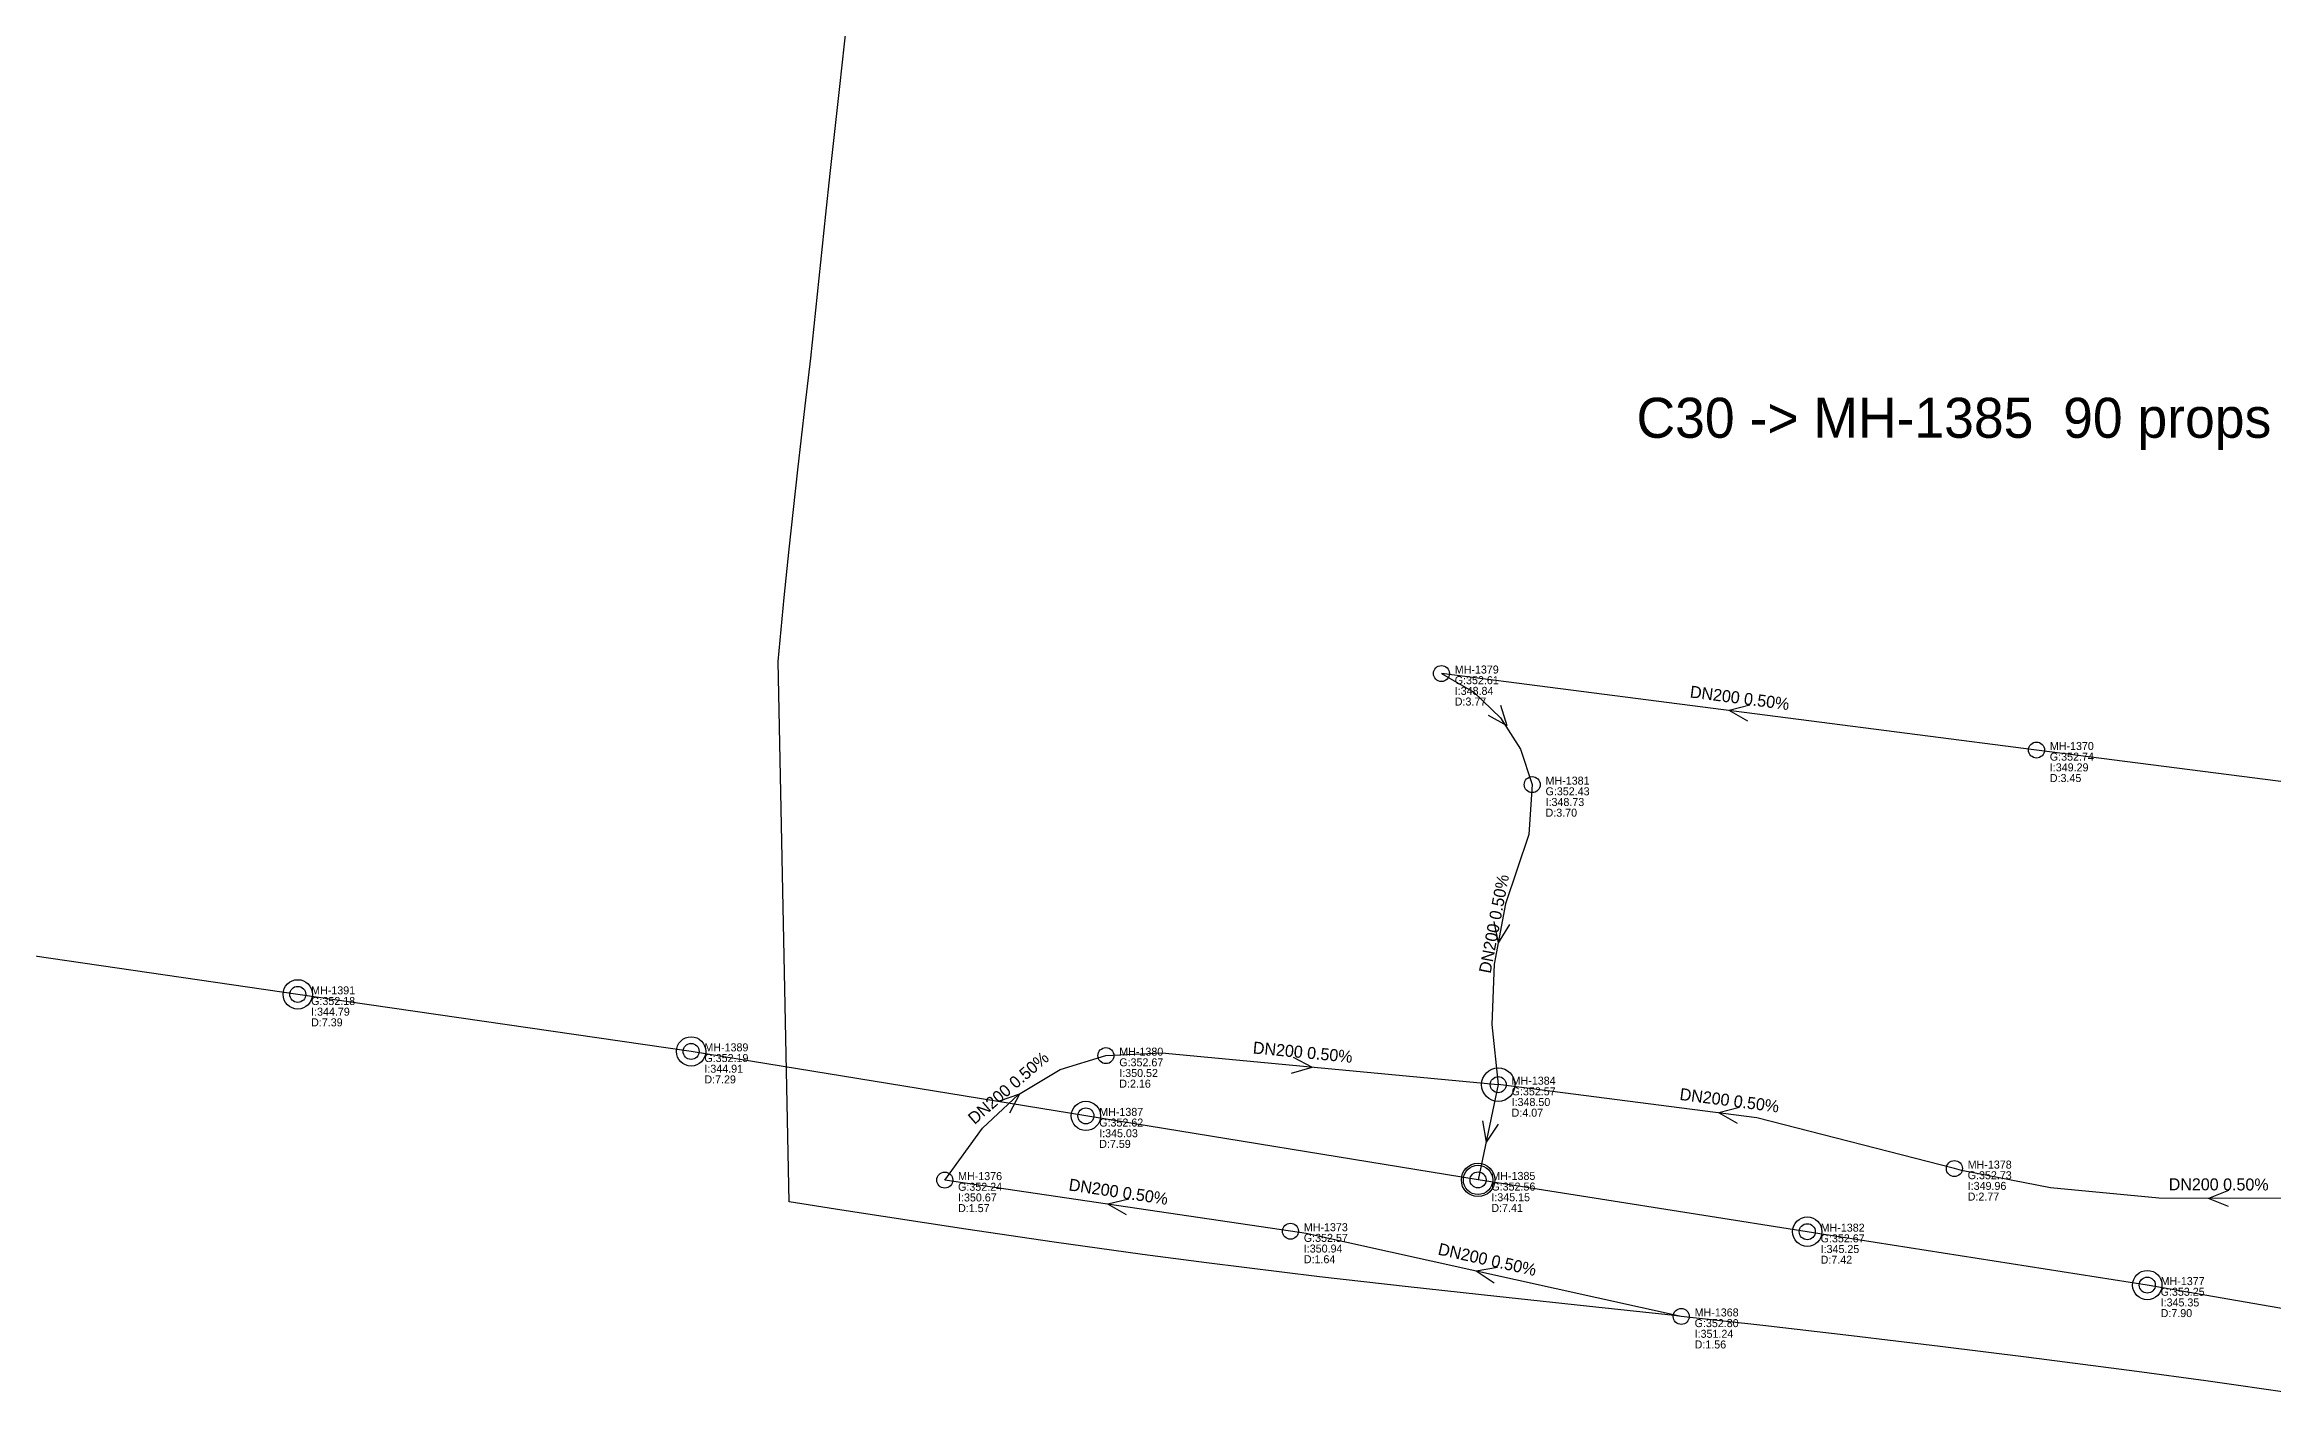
# Model space of a CAD drawing. Header units: metres. Extents: x 449149 to 451990, y 2566737 to 2570847.
# Drawn here: x 449803.2 to 450137.3, y 2567589.5 to 2567791.7 of the extents above; entities that cross this region are included whole.
import ezdxf
from ezdxf.enums import TextEntityAlignment as Align

# ---------------------------------------------------------------- set-up
doc = ezdxf.new("R2010")
doc.units = ezdxf.units.M
for name, color, linetype in [('SEW-CATCHMENT', 4, 'Continuous'), ('SEW-CATCHMENT-LABEL', 4, 'Continuous'), ('SEW-DROP', 6, 'Continuous'), ('SEW-LABEL', 2, 'Continuous'), ('SEW-MAIN-PIPE', 5, 'Continuous'), ('SEW-MH', 7, 'Continuous'), ('SEW-MH-LABEL', 8, 'Continuous'), ('SEW-PIPE-DN200', 3, 'Continuous'), ('SEW-TRUNK-MH', 7, 'Continuous')]:
    doc.layers.add(name, color=color, linetype=linetype)

msp = doc.modelspace()

# ---------------------------------------------------------------- linework, layer by layer
at = {"layer": 'SEW-CATCHMENT'}
msp.add_lwpolyline([(450140.59, 2567589.48), (450127.34, 2567591.38), (450117.01, 2567592.78), (450100.79, 2567594.88), (450087.51, 2567596.53), (450074.22, 2567598.12), (450060.92, 2567599.65), (450048.67, 2567601.02), (450047.62, 2567601.14), (450035.87, 2567602.43), (450021.01, 2567604.03), (450007.7, 2567605.48), (449994.4, 2567606.98), (449977.47, 2567609.04), (449967.84, 2567610.3), (449954.58, 2567612.15), (449941.34, 2567614.09), (449922.76, 2567616.95), (449914.88, 2567618.2), (449913.19, 2567699.21), (449914.12, 2567708.8), (449914.86, 2567716.06), (449916.18, 2567727.96), (449917.28, 2567737.54), (449918.09, 2567744.7), (449919.36, 2567756.69), (449920.35, 2567766.28), (449921, 2567772.38), (449922.44, 2567785.44), (449923.52, 2567795.01)], dxfattribs=at)
at = {"layer": 'SEW-DROP'}
for centre in [(450021.22, 2567635.77), (450021.22, 2567635.77), (450018.18, 2567621.49)]:
    msp.add_circle(centre, 2.5, dxfattribs=at)
at = {"layer": 'SEW-LABEL'}
for p, q in [((450021.55, 2567692.69), (450022.52, 2567689.61)), ((450058.96, 2567692.67), (450055.83, 2567691.86)), ((450019.69, 2567691.17), (450022.52, 2567689.61)), ((450058.66, 2567690.29), (450055.83, 2567691.86)), ((450020.56, 2567660.22), (450021.18, 2567657.05)), ((450022.92, 2567659.77), (450021.18, 2567657.05)), ((449990.43, 2567639.89), (449993.3, 2567638.41)), ((449990.2, 2567637.5), (449993.3, 2567638.41)), ((449946.4, 2567633.35), (449949.46, 2567634.4)), ((449947.97, 2567631.53), (449949.46, 2567634.4)), ((450057.42, 2567632.33), (450054.29, 2567631.53)), ((450018.84, 2567630.34), (450019.39, 2567627.16)), ((450021.18, 2567629.84), (450019.39, 2567627.16)), ((450057.11, 2567629.95), (450054.29, 2567631.53)), ((449965.78, 2567618.6), (449962.63, 2567617.85)), ((450130.77, 2567619.91), (450127.77, 2567618.72)), ((450130.76, 2567617.51), (450127.77, 2567618.72)), ((449965.43, 2567616.23), (449962.63, 2567617.85)), ((450021.1, 2567608.34), (450017.91, 2567607.82)), ((450020.58, 2567606), (450017.91, 2567607.82))]:
    msp.add_line(p, q, dxfattribs=at)
at = {"layer": 'SEW-MAIN-PIPE'}
for points in [[(449841.15, 2567649.31), (449781.77, 2567657.91)], [(449900.14, 2567640.76), (449841.15, 2567649.31)], [(449959.36, 2567631.09), (449900.14, 2567640.76), (449900.14, 2567640.76)], [(450018.18, 2567621.49), (449959.36, 2567631.09)], [(450067.57, 2567613.73), (450018.18, 2567621.49)], [(450118.57, 2567605.72), (450067.57, 2567613.73)], [(450167.83, 2567597.14), (450118.57, 2567605.72)]]:
    msp.add_lwpolyline(points, dxfattribs=at)
at = {"layer": 'SEW-MH'}
for centre in [(450012.69, 2567697.41), (450101.95, 2567685.94), (450026.31, 2567680.75), (449841.15, 2567649.31), (449900.14, 2567640.76), (449962.37, 2567640.12), (450021.22, 2567635.77), (449959.36, 2567631.09), (449938.19, 2567621.46), (450018.18, 2567621.49), (450089.63, 2567623.19), (449990.05, 2567613.8), (450067.57, 2567613.73), (450118.57, 2567605.72), (450048.67, 2567601.02)]:
    msp.add_circle(centre, 1.2, dxfattribs=at)
at = {"layer": 'SEW-PIPE-DN200'}
for points in [[(450012.69, 2567697.41), (450017.54, 2567694.63), (450021.57, 2567690.77), (450024.55, 2567686.05), (450026.31, 2567680.75)], [(450101.95, 2567685.94), (450012.69, 2567697.41)], [(450188.12, 2567674.86), (450101.95, 2567685.94)], [(450026.31, 2567680.75), (450026.31, 2567680.75), (450025.78, 2567673.26), (450022.28, 2567662.86), (450020.58, 2567653.86), (450020.23, 2567644.79), (450021.22, 2567635.77)], [(449938.19, 2567621.46), (449943.83, 2567629.23), (449949.25, 2567634.29), (449955.48, 2567638.06), (449962.37, 2567640.12)], [(449962.37, 2567640.12), (449962.37, 2567640.12), (449970.75, 2567640.55), (450021.22, 2567635.77)], [(450021.22, 2567635.77), (450018.18, 2567621.49)], [(450089.63, 2567623.19), (450060.01, 2567630.79), (450021.22, 2567635.77)], [(450168.89, 2567614.18), (450168.89, 2567614.18), (450142.23, 2567618.68), (450120.31, 2567618.74), (450104.04, 2567620.3), (450090.69, 2567622.92), (450089.63, 2567623.19)], [(449990.05, 2567613.8), (449938.19, 2567621.46)], [(450048.67, 2567601.02), (449992.41, 2567613.45), (449990.05, 2567613.8)]]:
    msp.add_lwpolyline(points, dxfattribs=at)
at = {"layer": 'SEW-TRUNK-MH'}
for centre in [(449841.15, 2567649.31), (449900.14, 2567640.76), (449959.36, 2567631.09), (450018.18, 2567621.49), (450067.57, 2567613.73), (450118.57, 2567605.72)]:
    msp.add_circle(centre, 2.2, dxfattribs=at)

# ---------------------------------------------------------------- texts
at = {"layer": 'SEW-CATCHMENT-LABEL'}
msp.add_text('C30 -> MH-1385  90 props', height=6, dxfattribs=at).set_placement((450089.56, 2567732.75), align=Align.CENTER)
at = {"layer": 'SEW-LABEL'}
for rotation, p in [(352.6774, (450057.32, 2567692.87)), (79.2695, (450021.46, 2567659.72)), (-5.414, (449991.81, 2567639.75)), (40.887, (449948.32, 2567634.62)), (352.6923, (450055.78, 2567632.54)), (351.5926, (449964.12, 2567618.83)), (359.8445, (450129.27, 2567619.92)), (347.5421, (450019.38, 2567608.69))]:
    msp.add_text('DN200 0.50%', height=1.8, rotation=rotation, dxfattribs=at).set_placement(p, align=Align.CENTER)
at = {"layer": 'SEW-MH-LABEL'}
for s, p in [('G:352.61', (450014.69, 2567695.81)), ('MH-1379', (450014.69, 2567697.41)), ('I:348.84', (450014.69, 2567694.21)), ('D:3.77', (450014.69, 2567692.61)), ('G:352.74', (450103.95, 2567684.34)), ('MH-1370', (450103.95, 2567685.94)), ('D:3.45', (450103.95, 2567681.14)), ('I:349.29', (450103.95, 2567682.74)), ('G:352.43', (450028.31, 2567679.15)), ('MH-1381', (450028.31, 2567680.75)), ('I:348.73', (450028.31, 2567677.55)), ('D:3.70', (450028.31, 2567675.95)), ('G:352.18', (449843.15, 2567647.71)), ('MH-1391', (449843.15, 2567649.31)), ('D:7.39', (449843.15, 2567644.51)), ('I:344.79', (449843.15, 2567646.11)), ('MH-1389', (449902.14, 2567640.76)), ('G:352.19', (449902.14, 2567639.16)), ('I:344.91', (449902.14, 2567637.56)), ('G:352.67', (449964.37, 2567638.52)), ('MH-1380', (449964.37, 2567640.12)), ('D:7.29', (449902.14, 2567635.96)), ('D:2.16', (449964.37, 2567635.32)), ('I:350.52', (449964.37, 2567636.92)), ('G:352.57', (450023.22, 2567634.17)), ('MH-1384', (450023.22, 2567635.77)), ('MH-1387', (449961.36, 2567631.09)), ('D:4.07', (450023.22, 2567630.97)), ('I:348.50', (450023.22, 2567632.57)), ('G:352.62', (449961.36, 2567629.49)), ('I:345.03', (449961.36, 2567627.89)), ('D:7.59', (449961.36, 2567626.29)), ('MH-1376', (449940.19, 2567621.46)), ('MH-1385', (450020.18, 2567621.49)), ('G:352.73', (450091.63, 2567621.59)), ('MH-1378', (450091.63, 2567623.19)), ('G:352.24', (449940.19, 2567619.86)), ('I:350.67', (449940.19, 2567618.26)), ('G:352.56', (450020.18, 2567619.89)), ('I:345.15', (450020.18, 2567618.29)), ('D:2.77', (450091.63, 2567618.39)), ('I:349.96', (450091.63, 2567619.99)), ('D:1.57', (449940.19, 2567616.66)), ('D:7.41', (450020.18, 2567616.69)), ('G:352.57', (449992.05, 2567612.2)), ('MH-1373', (449992.05, 2567613.8)), ('G:352.67', (450069.57, 2567612.13)), ('MH-1382', (450069.57, 2567613.73)), ('D:1.64', (449992.05, 2567609)), ('I:350.94', (449992.05, 2567610.6)), ('D:7.42', (450069.57, 2567608.93)), ('I:345.25', (450069.57, 2567610.53)), ('G:353.25', (450120.57, 2567604.12)), ('MH-1377', (450120.57, 2567605.72)), ('MH-1368', (450050.67, 2567601.02)), ('D:7.90', (450120.57, 2567600.92)), ('I:345.35', (450120.57, 2567602.52)), ('G:352.80', (450050.67, 2567599.42)), ('I:351.24', (450050.67, 2567597.82)), ('D:1.56', (450050.67, 2567596.22))]:
    msp.add_text(s, height=1.2, dxfattribs=at).set_placement(p)

doc.saveas('drawing.dxf')
